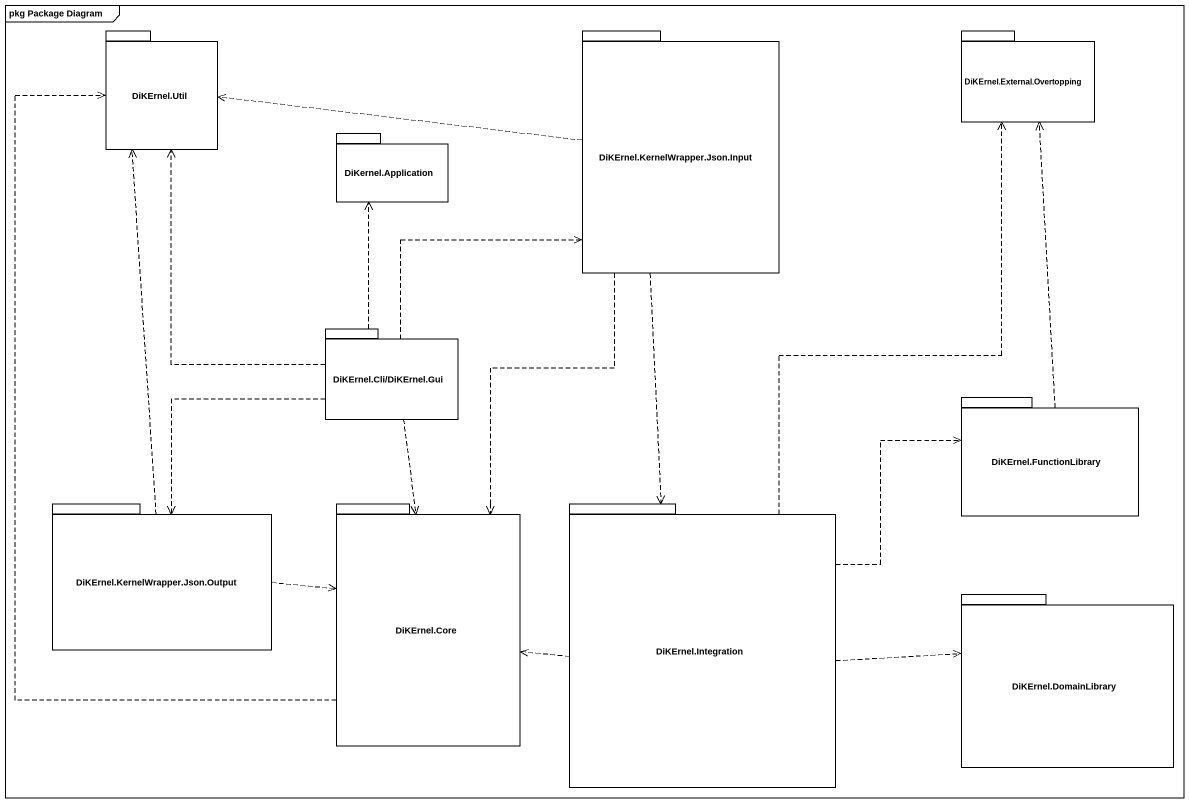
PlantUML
@startuml
mainframe pkg Package Diagram
package "DiKErnel.Util" as DiKErnel_Util {
}
package "DiKErnel.KernelWrapper.Json.Input" as DiKErnel_KernelWrapper_Json {
}
package "DiKErnel.External.Overtopping" as DiKErnel_External {
}
package "DiKernel.Application" as DiKernel_Application {
}
package "DiKErnel.Cli/DiKErnel.Gui" as DiKErnel_Cli_DiKErnel_Gui {
}
package "DiKErnel.FunctionLibrary" as DiKErnel_FunctionLibrary {
}
package "DiKErnel.KernelWrapper.Json.Output" as DiKErnel_KernelWrapper_Json_2 {
}
package "DiKErnel.Core" as DiKErnel_Core {
}
package "DiKErnel.Integration" as DiKErnel_Integration {
}
package "DiKErnel.DomainLibrary" as DiKErnel_DomainLibrary {
}
DiKErnel_KernelWrapper_Json .left.> DiKErnel_Util
DiKErnel_KernelWrapper_Json ..> DiKErnel_Core
DiKErnel_KernelWrapper_Json ..> DiKErnel_Integration
DiKErnel_Cli_DiKErnel_Gui .up.> DiKErnel_Util
DiKErnel_Cli_DiKErnel_Gui .up.> DiKErnel_KernelWrapper_Json
DiKErnel_Cli_DiKErnel_Gui .up.> DiKernel_Application
DiKErnel_Cli_DiKErnel_Gui ..> DiKErnel_KernelWrapper_Json_2
DiKErnel_Cli_DiKErnel_Gui ..> DiKErnel_Core
DiKErnel_FunctionLibrary .up.> DiKErnel_External
DiKErnel_KernelWrapper_Json_2 .up.> DiKErnel_Util
DiKErnel_KernelWrapper_Json_2 .right.> DiKErnel_Core
DiKErnel_Core .up.> DiKErnel_Util
DiKErnel_Integration .up.> DiKErnel_External
DiKErnel_Integration .right.> DiKErnel_FunctionLibrary
DiKErnel_Integration .left.> DiKErnel_Core
DiKErnel_Integration .right.> DiKErnel_DomainLibrary
@enduml
